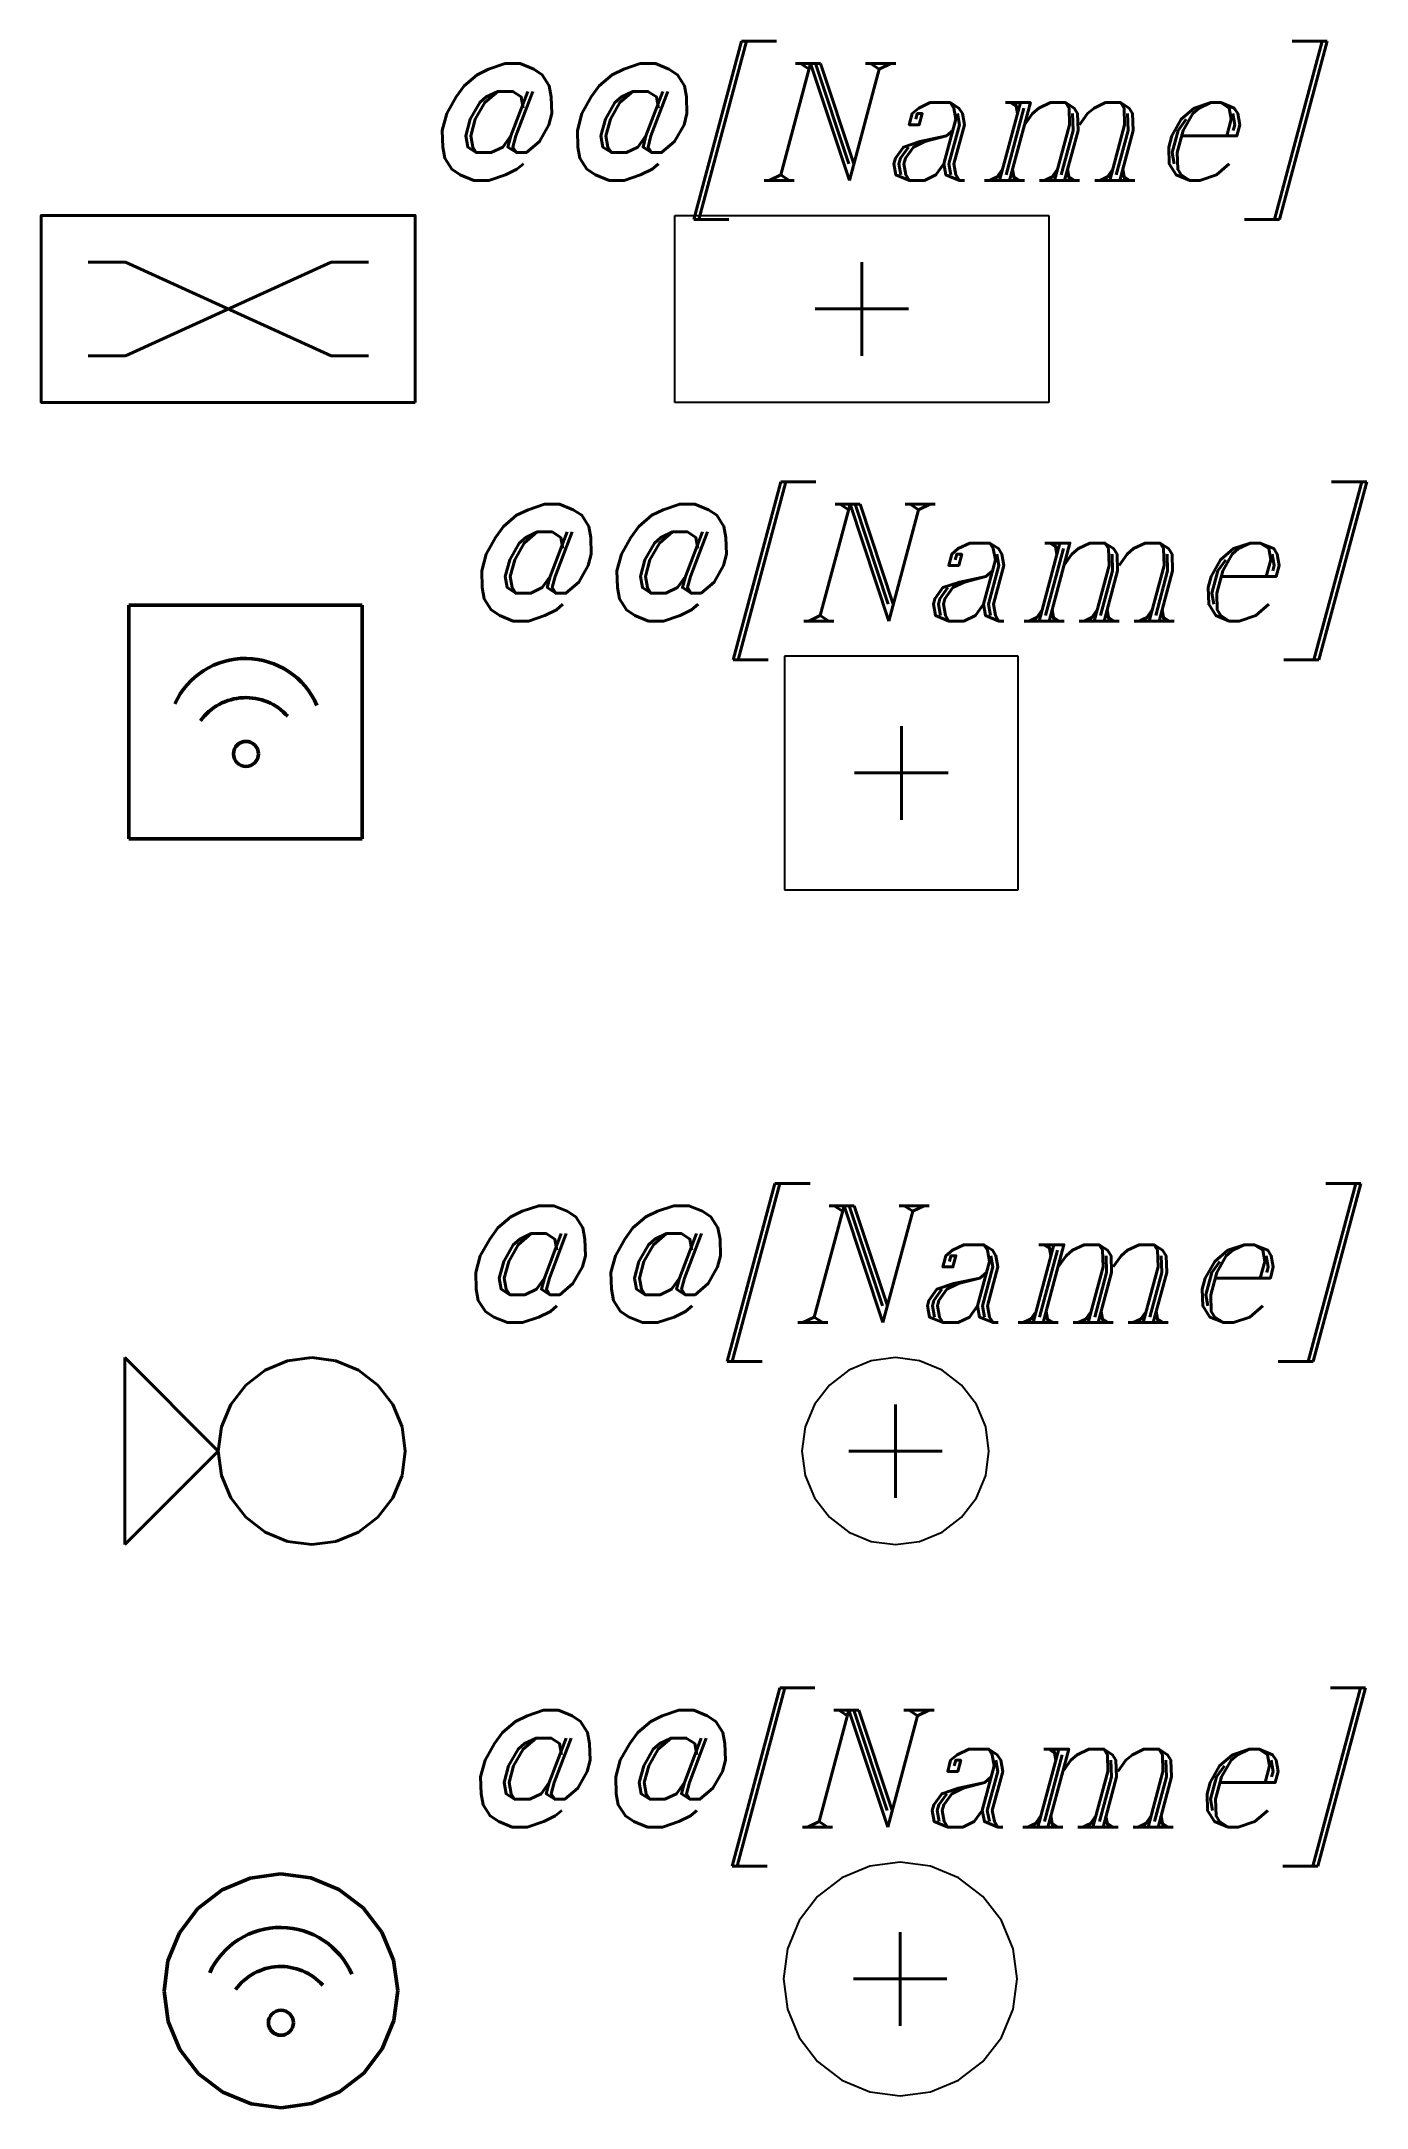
# Model space of a CAD drawing. Extents: x 275.5 to 303.9, y 64.9 to 109.1.
import ezdxf
from ezdxf.enums import TextEntityAlignment as Align

# ---------------------------------------------------------------- set-up
doc = ezdxf.new("R2010")
doc.units = 0
doc.layers.add('!!!комп', color=4, linetype='Continuous', lineweight=50)
doc.layers.add('EL_DEVICE', color=1, linetype='Continuous', lineweight=40)
doc.layers.add('EL_DEVICE_NAME', color=7, linetype='Continuous')
doc.layers.add('SYS_DEVICE_BORDER', color=7, linetype='Continuous')
doc.styles.add('R2_5', font='romant.shx', dxfattribs={"width": 0.65, "oblique": 12, "height": 2.5})

# ---------------------------------------------------------------- blocks, each defined once
blk = doc.blocks.new('SS_NETWORKSWITCH')
at = {"layer": 'EL_DEVICE', "ltscale": 100}
blk.add_lwpolyline([(4, -2), (-4, -2), (-4, 2), (4, 2)], close=True, dxfattribs=at)
for points in [[(3, 1), (2.2, 1), (-2.2, -1), (-3, -1)], [(3, -1), (2.2, -1), (-2.2, 1), (-3, 1)]]:
    blk.add_lwpolyline(points, dxfattribs=at)
blk = doc.blocks.new('DEVICE_CONNECTOR_SQUARE')
at = {"layer": 'EL_DEVICE'}
for p, q in [((0, 1), (0, -1)), ((-1, 0), (1, 0))]:
    blk.add_line(p, q, dxfattribs=at)
blk = doc.blocks.new('DEVICE_SS_NETWORKSWITCH')
at = {"layer": 'SYS_DEVICE_BORDER'}
for p, q in [((-4, 2), (4, 2)), ((-4, -2), (-4, 2)), ((4, 2), (4, -2)), ((4, -2), (-4, -2))]:
    blk.add_line(p, q, dxfattribs=at)
at = {"ltscale": 100}
blk.add_blockref('DEVICE_CONNECTOR_SQUARE', (0, 0), dxfattribs=at)
at = {"layer": 'EL_DEVICE_NAME', "style": 'R2_5', "oblique": 15}
blk.add_text('@@[Name]', height=2.5, dxfattribs=at).set_placement((0, 2.75), align=Align.CENTER)
blk = doc.blocks.new('SS_NETWIFI')
at = {"layer": '!!!комп', "color": 1, "linetype": 'Continuous'}
for p, q in [((2.5, 2.5), (-2.5, 2.5)), ((-2.5, 2.5), (-2.5, -2.5)), ((2.5, -2.5), (2.5, 2.5)), ((-2.5, -2.5), (2.5, -2.5))]:
    blk.add_line(p, q, dxfattribs=at)
at = {"layer": '!!!комп', "color": 1, "linetype": 'Continuous', "ltscale": 50}
blk.add_circle((0.009, -0.684), 0.267, dxfattribs=at)
for centre, radius, start, end in [((0, -0.311), 1.667, 23.4791, 155.2492), ((0.009, -0.684), 1.203, 41.8962, 143.893)]:
    blk.add_arc(centre, radius, start, end, dxfattribs=at)
blk = doc.blocks.new('DEVICE_SS_NETWIFI')
at = {"layer": 'SYS_DEVICE_BORDER'}
for p, q in [((2.5, 2.5), (-2.5, 2.5)), ((-2.5, 2.5), (-2.5, -2.5)), ((2.5, -2.5), (2.5, 2.5)), ((-2.5, -2.5), (2.5, -2.5))]:
    blk.add_line(p, q, dxfattribs=at)
at = {"ltscale": 100}
blk.add_blockref('DEVICE_CONNECTOR_SQUARE', (0, 0), dxfattribs=at)
at = {"layer": 'EL_DEVICE_NAME', "style": 'R2_5', "oblique": 15}
blk.add_text('@@[Name]', height=2.5, dxfattribs=at).set_placement((0, 3.25), align=Align.CENTER)
blk = doc.blocks.new('DEVICE_SS_IPCAMIN')
at = {"layer": 'SYS_DEVICE_BORDER'}
for p, q in [((-0.518, 1.932), (-1, 1.732)), ((0, 2), (-0.518, 1.932)), ((0.518, 1.932), (0, 2)), ((1, 1.732), (0.518, 1.932)), ((-1.414, 1.414), (-1.732, 1)), ((-1, 1.732), (-1.414, 1.414)), ((1.414, 1.414), (1, 1.732)), ((1.732, 1), (1.414, 1.414)), ((-1.732, 1), (-1.932, 0.518)), ((1.932, 0.518), (1.732, 1)), ((-1.932, 0.518), (-2, 0)), ((2, 0), (1.932, 0.518)), ((-2, 0), (-1.932, -0.518)), ((1.932, -0.518), (2, 0)), ((-1.932, -0.518), (-1.732, -1)), ((1.732, -1), (1.932, -0.518)), ((-1.732, -1), (-1.414, -1.414)), ((1.414, -1.414), (1.732, -1)), ((-1.414, -1.414), (-1, -1.732)), ((-1, -1.732), (-0.518, -1.932)), ((0.518, -1.932), (1, -1.732)), ((1, -1.732), (1.414, -1.414)), ((-0.518, -1.932), (0, -2)), ((0, -2), (0.518, -1.932))]:
    blk.add_line(p, q, dxfattribs=at)
at = {"ltscale": 100}
blk.add_blockref('DEVICE_CONNECTOR_SQUARE', (0, 0), dxfattribs=at)
at = {"layer": 'EL_DEVICE_NAME', "style": 'R2_5', "oblique": 15}
blk.add_text('@@[Name]', height=2.5, dxfattribs=at).set_placement((0, 2.75), align=Align.CENTER)
blk = doc.blocks.new('SS_IPCAMIN')
at = {"layer": 'EL_DEVICE'}
for p, q in [((-4, -2), (-4, 2)), ((-4, 2), (-2, 0)), ((-0.518, 1.932), (-1, 1.732)), ((0, 2), (-0.518, 1.932)), ((0.518, 1.932), (0, 2)), ((1, 1.732), (0.518, 1.932)), ((-1.414, 1.414), (-1.732, 1)), ((-1, 1.732), (-1.414, 1.414)), ((1.414, 1.414), (1, 1.732)), ((1.732, 1), (1.414, 1.414)), ((-1.732, 1), (-1.932, 0.518)), ((1.932, 0.518), (1.732, 1)), ((-1.932, 0.518), (-2, 0)), ((2, 0), (1.932, 0.518)), ((-2, 0), (-1.932, -0.518)), ((1.932, -0.518), (2, 0)), ((-2, 0), (-4, -2)), ((-1.932, -0.518), (-1.732, -1)), ((1.732, -1), (1.932, -0.518)), ((-1.732, -1), (-1.414, -1.414)), ((1.414, -1.414), (1.732, -1)), ((-1.414, -1.414), (-1, -1.732)), ((-1, -1.732), (-0.518, -1.932)), ((0.518, -1.932), (1, -1.732)), ((1, -1.732), (1.414, -1.414)), ((-0.518, -1.932), (0, -2)), ((0, -2), (0.518, -1.932))]:
    blk.add_line(p, q, dxfattribs=at)
blk = doc.blocks.new('DEVICE_SS_NETWIFICEILING')
at = {"layer": 'SYS_DEVICE_BORDER'}
for p, q in [((-0.647, 2.415), (-1.25, 2.165)), ((0, 2.5), (-0.647, 2.415)), ((0.647, 2.415), (0, 2.5)), ((1.25, 2.165), (0.647, 2.415)), ((-1.25, 2.165), (-1.768, 1.768)), ((1.768, 1.768), (1.25, 2.165)), ((-1.768, 1.768), (-2.165, 1.25)), ((2.165, 1.25), (1.768, 1.768)), ((-2.165, 1.25), (-2.415, 0.647)), ((2.415, 0.647), (2.165, 1.25)), ((-2.415, 0.647), (-2.5, 0)), ((2.5, 0), (2.415, 0.647)), ((-2.5, 0), (-2.415, -0.647)), ((2.415, -0.647), (2.5, 0)), ((-2.415, -0.647), (-2.165, -1.25)), ((2.165, -1.25), (2.415, -0.647)), ((-2.165, -1.25), (-1.768, -1.768)), ((1.768, -1.768), (2.165, -1.25)), ((-1.768, -1.768), (-1.25, -2.165)), ((1.25, -2.165), (1.768, -1.768)), ((-1.25, -2.165), (-0.647, -2.415)), ((0.647, -2.415), (1.25, -2.165)), ((-0.647, -2.415), (0, -2.5)), ((0, -2.5), (0.647, -2.415))]:
    blk.add_line(p, q, dxfattribs=at)
at = {"ltscale": 100}
blk.add_blockref('DEVICE_CONNECTOR_SQUARE', (0, 0), dxfattribs=at)
at = {"layer": 'EL_DEVICE_NAME', "style": 'R2_5', "oblique": 15}
blk.add_text('@@[Name]', height=2.5, dxfattribs=at).set_placement((0, 3.25), align=Align.CENTER)
blk = doc.blocks.new('SS_NETWIFICEILING')
at = {"layer": '!!!комп', "color": 1, "linetype": 'Continuous'}
for p, q in [((-0.647, 2.412), (-1.249, 2.161)), ((0, 2.5), (-0.647, 2.412)), ((0.647, 2.417), (0, 2.5)), ((1.251, 2.17), (0.647, 2.417)), ((-1.249, 2.161), (-1.765, 1.761)), ((1.77, 1.774), (1.251, 2.17)), ((2.17, 1.258), (1.77, 1.774)), ((-1.765, 1.761), (-2.161, 1.242)), ((-2.161, 1.242), (-2.408, 0.638)), ((2.422, 0.656), (2.17, 1.258)), ((-2.408, 0.638), (-2.491, -0.009)), ((2.509, 0.009), (2.422, 0.656)), ((2.426, -0.638), (2.509, 0.009)), ((-2.491, -0.009), (-2.403, -0.656)), ((-2.403, -0.656), (-2.151, -1.258)), ((2.179, -1.242), (2.426, -0.638)), ((-2.151, -1.258), (-1.752, -1.774)), ((1.783, -1.761), (2.179, -1.242)), ((1.267, -2.161), (1.783, -1.761)), ((-1.752, -1.774), (-1.233, -2.17)), ((-1.233, -2.17), (-0.629, -2.417)), ((0.665, -2.412), (1.267, -2.161)), ((-0.629, -2.417), (0.018, -2.5)), ((0.018, -2.5), (0.665, -2.412))]:
    blk.add_line(p, q, dxfattribs=at)
at = {"layer": '!!!комп', "color": 1, "linetype": 'Continuous', "ltscale": 50}
blk.add_circle((0.009, -0.684), 0.267, dxfattribs=at)
for centre, radius, start, end in [((0, -0.311), 1.667, 23.4791, 155.2492), ((0.009, -0.684), 1.203, 41.8962, 143.893)]:
    blk.add_arc(centre, radius, start, end, dxfattribs=at)

msp = doc.modelspace()

# ---------------------------------------------------------------- block references
for name, p in [('DEVICE_SS_NETWORKSWITCH', (293.105, 103.357)), ('SS_NETWORKSWITCH', (279.545, 103.357)), ('DEVICE_SS_NETWIFI', (293.95, 93.432)), ('SS_NETWIFI', (279.915, 94.524)), ('DEVICE_SS_IPCAMIN', (293.823, 78.923)), ('SS_IPCAMIN', (281.333, 78.923)), ('DEVICE_SS_NETWIFICEILING', (293.926, 67.631)), ('SS_NETWIFICEILING', (280.663, 67.378))]:
    msp.add_blockref(name, p)

doc.saveas('drawing.dxf')
